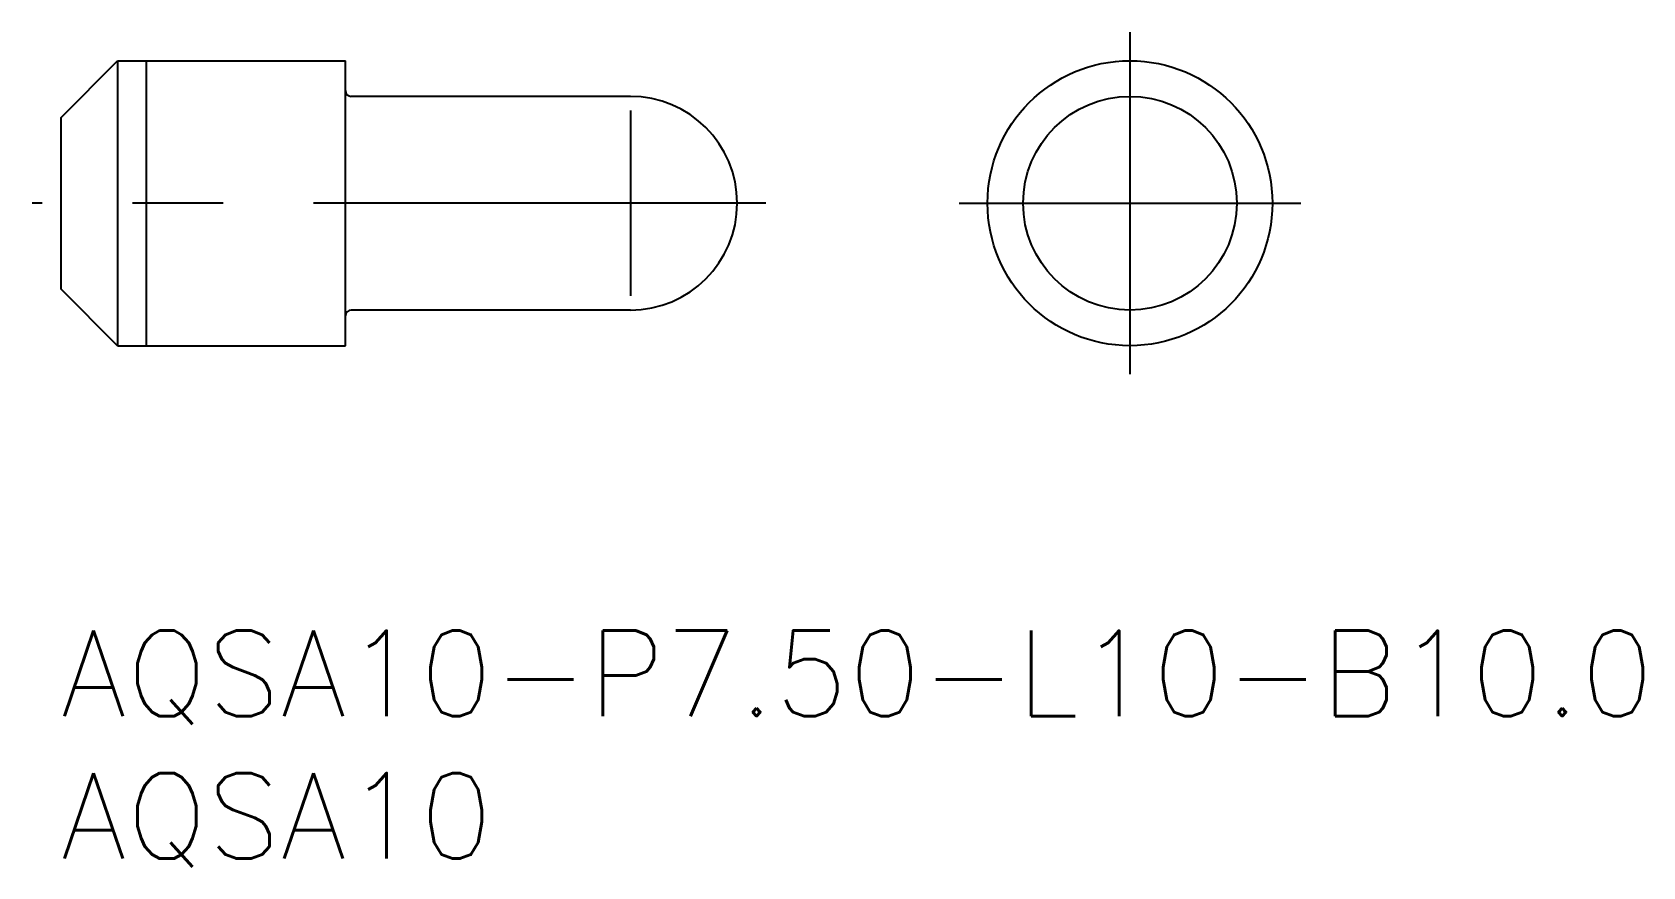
# Model space of a CAD drawing. Extents: x -1 to 55.5, y -8.3 to 21.
import ezdxf

# ---------------------------------------------------------------- set-up
doc = ezdxf.new("R2010")
doc.units = 0
doc.header["$LTSCALE"] = 0.5
doc.linetypes.add('CENTER', pattern=[50.8, 31.75, -6.35, 6.35, -6.35])
for name, color, linetype in [('MSM_CENTER', 1, 'CENTER'), ('MSM_CONTINUOUS', 7, 'CONTINUOUS'), ('MSM_NARROW', 5, 'CONTINUOUS'), ('MSM_PART_NUMBER', 7, 'CONTINUOUS')]:
    doc.layers.add(name, color=color, linetype=linetype)
doc.styles.get("Standard").update_dxf_attribs({"font": 'txt.shx', "height": 1, "bigfont": 'bigfont.shx'})

# ---------------------------------------------------------------- blocks, each defined once
blk = doc.blocks.new('*U15')
at = {"layer": 'MSM_PART_NUMBER'}
blk.add_text('AQSA10-P7.50-L10-B10.0', height=3, dxfattribs=at).set_placement((0, -3))
blk = doc.blocks.new('*U16')
at = {"layer": 'MSM_PART_NUMBER'}
blk.add_text('AQSA10', height=3, dxfattribs=at).set_placement((0, -8))

msp = doc.modelspace()

# ---------------------------------------------------------------- linework, layer by layer
at = {"layer": 'MSM_CENTER'}
for p, q in [((37.539, 21), (37.539, 9)), ((24.75, 15), (-1, 15)), ((31.539, 15), (43.539, 15))]:
    msp.add_line(p, q, dxfattribs=at)
at = {"layer": 'MSM_CONTINUOUS'}
for p, q in [((0, 18), (2, 20)), ((2, 20), (10, 20)), ((2, 20), (2, 10)), ((10, 10), (10, 20)), ((20, 18.75), (10.2, 18.75)), ((0, 18), (0, 12)), ((2, 10), (0, 12)), ((20, 11.25), (10.2, 11.25)), ((2, 10), (10, 10))]:
    msp.add_line(p, q, dxfattribs=at)
for radius in [5, 3.75]:
    msp.add_circle((37.539, 15), radius, dxfattribs=at)
for centre, radius, start, end in [((10.2, 18.95), 0.2, 180, 270), ((20, 15), 3.75, 270, 90), ((10.2, 11.05), 0.2, 90, 180)]:
    msp.add_arc(centre, radius, start, end, dxfattribs=at)
at = {"layer": 'MSM_NARROW'}
for p, q in [((3, 20), (3, 10)), ((20, 18.25), (20, 11.75))]:
    msp.add_line(p, q, dxfattribs=at)

# ---------------------------------------------------------------- block references
at = {"layer": 'MSM_CONTINUOUS'}
for name in ['*U15', '*U16']:
    msp.add_blockref(name, (0, 0), dxfattribs=at)

doc.saveas('drawing.dxf')
